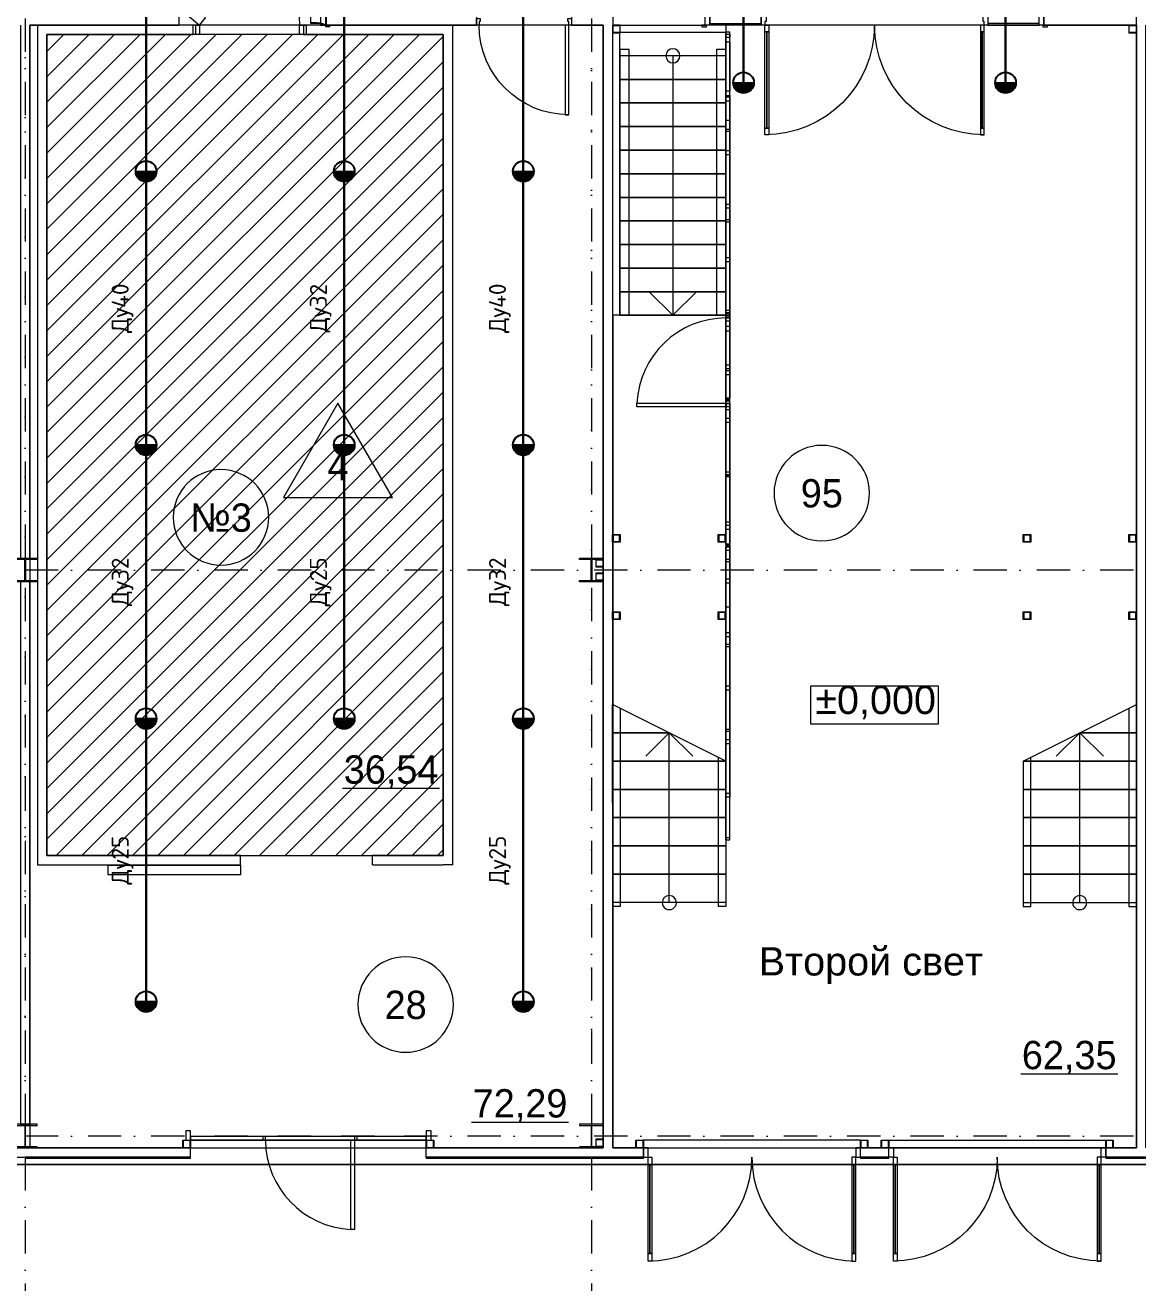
# Model space of a CAD drawing. Header units: millimetres. Extents: x 0 to 2118900, y -20000 to 84100.
# Drawn here: x 447999 to 459790, y 22444 to 35775 of the extents above; entities that cross this region are included whole.
import ezdxf
from ezdxf.enums import TextEntityAlignment as Align

# ---------------------------------------------------------------- set-up
doc = ezdxf.new("R2010")
doc.units = ezdxf.units.MM
for name, pattern in [('Dot & Dashed', [670.277762, 352.777767, -176.388884, 0, -141.111112]), ('Крупный пунктир', [634.99999, 0, -634.99999]), ('Штриховая', [300, 200, -100])]:
    doc.linetypes.add(name, pattern=pattern)
for name, color, linetype, lineweight in [('АР_подоснова', 8, 'Continuous', 13), ('ПТ_В21_расп', 1, 'Continuous', 30), ('ПТ_оросители', 7, 'Continuous', 25), ('ПТ_текст', 7, 'Continuous', 18), ('ПТ_штриховка', 8, 'Continuous', 9)]:
    doc.layers.add(name, color=color, linetype=linetype, lineweight=lineweight)
doc.styles.add('АР_текст_1', font='arial.ttf')
doc.styles.add('ПТ', font='isocpeur.ttf')

# ---------------------------------------------------------------- blocks, each defined once
blk = doc.blocks.new('Разгрузочный тамбур_28_7', base_point=(43605, 6349))
at = {"color": 0, "linetype": 'Continuous', "lineweight": -2}
blk.add_line((44728, 148), (45757, 148), dxfattribs=at)
for start, end in [(0, 180), (180, 0)]:
    blk.add_arc((44031, 1394), 506, start, end, dxfattribs=at)
at = {"color": 0, "lineweight": -2, "style": 'АР_текст_1'}
for tag, p in [('ROOM_NUMBER', (44031, 1391)), ('ROOM_AREA', (45243, 347))]:
    blk.add_attdef(tag, text='', height=300, dxfattribs=at).set_placement(p, align=Align.MIDDLE_CENTER)
blk = doc.blocks.new('Стена_29', base_point=(46125, -125))
at = {"color": 0, "linetype": 'Continuous', "lineweight": -2, "flags": 128}
for points in [[(46125, 11775), (46125, -125)], [(46225, -125), (46225, 11775)]]:
    blk.add_lwpolyline(points, dxfattribs=at)
blk = doc.blocks.new('Стена_30', base_point=(51875, 11775))
at = {"color": 0, "linetype": 'Continuous', "lineweight": -2, "flags": 128}
for points in [[(51775, 11775), (51775, -125)], [(51875, -125), (51875, 11775)]]:
    blk.add_lwpolyline(points, dxfattribs=at)
blk = doc.blocks.new('Колонна SHS ГК 270')
at = {"color": 0, "linetype": 'Continuous', "lineweight": -2}
for p, q in [((40, 40), (-40, 40)), ((-40, 40), (-40, -40)), ((-36.4, -36.4), (-36.4, 36.4)), ((-36.4, 36.4), (36.4, 36.4)), ((36.4, 36.4), (36.4, -36.4)), ((40, -40), (40, 40)), ((-40, -40), (40, -40)), ((36.4, -36.4), (-36.4, -36.4))]:
    blk.add_line(p, q, dxfattribs=at)
blk = doc.blocks.new('Труба Квадратного Сечения ГК SHS 27')
at = {"color": 0, "linetype": 'Continuous', "lineweight": -2}
for p, q in [((1250, 40), (0, 40)), ((0, 40), (0, 0)), ((0, 0), (0, -40)), ((2500, 40), (1250, 40)), ((2500, 0), (2500, 40)), ((2500, -40), (2500, 0)), ((0, -40), (1250, -40)), ((1250, -40), (2500, -40))]:
    blk.add_line(p, q, dxfattribs=at)
blk = doc.blocks.new('Труба Квадратного Сечения ГК SHS 27_3')
at = {"color": 0, "linetype": 'Continuous', "lineweight": -2}
for p, q in [((1153, 40), (0, 40)), ((0, 40), (0, 0)), ((0, 0), (0, -40)), ((2306, 40), (1153, 40)), ((2306, 0), (2306, 40)), ((2306, -40), (2306, 0)), ((0, -40), (1153, -40)), ((1153, -40), (2306, -40))]:
    blk.add_line(p, q, dxfattribs=at)
blk = doc.blocks.new('Труба Квадратного Сечения ГК SHS 27_4')
at = {"color": 0, "linetype": 'Continuous', "lineweight": -2}
for p, q in [((1150, 40), (0, 40)), ((0, 40), (0, 0)), ((0, 0), (0, -40)), ((2300, 40), (1150, 40)), ((2300, 0), (2300, 40)), ((2300, -40), (2300, 0)), ((0, -40), (1150, -40)), ((1150, -40), (2300, -40))]:
    blk.add_line(p, q, dxfattribs=at)
blk = doc.blocks.new('Тамбур-шлюз_95_53', base_point=(48665, 6425))
at = {"color": 0, "linetype": 'Continuous', "lineweight": -2}
blk.add_line((50549, 659), (51578, 659), dxfattribs=at)
for start, end in [(0, 180), (180, 0)]:
    blk.add_arc((48441, 6815), 506, start, end, dxfattribs=at)
at = {"color": 0, "lineweight": -2, "style": 'АР_текст_1'}
for tag, p in [('ROOM_NUMBER', (48441, 6813)), ('ROOM_AREA', (51063, 859))]:
    blk.add_attdef(tag, text='', height=300, dxfattribs=at).set_placement(p, align=Align.MIDDLE_CENTER)
blk = doc.blocks.new('Морозильная камера №3_№3_89', base_point=(42258, 6925))
at = {"color": 0, "linetype": 'Continuous', "lineweight": -2}
for p, q in [((43314, 7769), (42735, 6767)), ((43892, 6767), (43314, 7769)), ((42735, 6767), (43892, 6767)), ((43362, 3686), (44391, 3686))]:
    blk.add_line(p, q, dxfattribs=at)
at = {"color": 0, "linetype": 'Штриховая', "lineweight": -2, "flags": 128}
blk.add_lwpolyline([(40230, 2975), (44430, 2975), (44430, 11675), (40230, 11675)], close=True, dxfattribs=at)
at = {"color": 0, "linetype": 'Continuous', "lineweight": -2}
for start, end in [(0, 180), (180, 0)]:
    blk.add_arc((42074, 6558), 506, start, end, dxfattribs=at)
at = {"color": 0, "lineweight": -2, "style": 'АР_текст_1'}
for tag, p in [('DUMMY_112', (43314, 7101)), ('ROOM_NUMBER', (42074, 6555)), ('ROOM_AREA', (43877, 3885))]:
    blk.add_attdef(tag, text='', height=300, dxfattribs=at).set_placement(p, align=Align.MIDDLE_CENTER)
blk = doc.blocks.new('Перекрытие_1100', base_point=(-300, -300))
at = {"color": 0, "linetype": 'Continuous', "lineweight": -2, "flags": 128}
for points in [[(-300, -300), (98301, -300), (98301, 40301), (-300, 40301)], [(47425, 8700), (46300, 8700), (46300, 11700), (47425, 11700)]]:
    blk.add_lwpolyline(points, close=True, dxfattribs=at)
blk = doc.blocks.new('Лестница_5')
at = {"color": 0, "linetype": 'Continuous', "lineweight": -2}
for p, q in [((46225, 2475), (46224, 4575)), ((46225, 4275), (46224, 4575)), ((47425, 3975), (46224, 4575)), ((46304, 4535), (46305, 2475)), ((46225, 4275), (46825, 4275)), ((46225, 3975), (46225, 4275)), ((46825, 4275), (46225, 4275)), ((46825, 4275), (46575, 4025)), ((46825, 2775), (46825, 4275)), ((47075, 4025), (46825, 4275)), ((47345, 2475), (47345, 4015)), ((46225, 3975), (47425, 3975)), ((46225, 3675), (46225, 3975)), ((47425, 3975), (46225, 3975)), ((47425, 3975), (47425, 2475)), ((47425, 3975), (47425, 3675)), ((46225, 3675), (47425, 3675)), ((46225, 3375), (46225, 3675)), ((47425, 3675), (46225, 3675)), ((47425, 3675), (47425, 3375)), ((46225, 3375), (47425, 3375)), ((46225, 3075), (46225, 3375)), ((47425, 3375), (46225, 3375)), ((47425, 3375), (47425, 3075)), ((46225, 3075), (47425, 3075)), ((46225, 2775), (46225, 3075)), ((47425, 3075), (46225, 3075)), ((47425, 3075), (47425, 2775)), ((46225, 2775), (47425, 2775)), ((46225, 2475), (46225, 2775)), ((47425, 2775), (46225, 2775)), ((46825, 2475), (46825, 2775)), ((47425, 2775), (47425, 2475)), ((46225, 2434), (46225, 2475)), ((47425, 2475), (46225, 2475)), ((46305, 2434), (46225, 2434)), ((46305, 2475), (46305, 2434)), ((47345, 2435), (47345, 2475)), ((47345, 2475), (47345, 2475)), ((47425, 2435), (47345, 2435)), ((47425, 2475), (47425, 2475)), ((47425, 2475), (47425, 2435)), ((47425, 2475), (47425, 2475))]:
    blk.add_line(p, q, dxfattribs=at)
for start, end in [(0.0087, 180.0087), (180.0087, 0.0087)]:
    blk.add_arc((46825, 2475), 75, start, end, dxfattribs=at)
blk = doc.blocks.new('Лестница_6')
at = {"color": 0, "linetype": 'Continuous', "lineweight": -2}
for p, q in [((50575, 3975), (51776, 4575)), ((51696, 4535), (51695, 2475)), ((51775, 2475), (51776, 4575)), ((51775, 4275), (51776, 4575)), ((50925, 4025), (51175, 4275)), ((51775, 4275), (51175, 4275)), ((51175, 4275), (51775, 4275)), ((51175, 2775), (51175, 4275)), ((51175, 4275), (51425, 4025)), ((51775, 3975), (51775, 4275)), ((50655, 2475), (50655, 4015)), ((50575, 3975), (50575, 2475)), ((51775, 3975), (50575, 3975)), ((50575, 3975), (50575, 3675)), ((50575, 3975), (51775, 3975)), ((51775, 3675), (51775, 3975)), ((51775, 3675), (50575, 3675)), ((50575, 3675), (50575, 3375)), ((50575, 3675), (51775, 3675)), ((51775, 3375), (51775, 3675)), ((51775, 3375), (50575, 3375)), ((50575, 3375), (50575, 3075)), ((50575, 3375), (51775, 3375)), ((51775, 3075), (51775, 3375)), ((51775, 3075), (50575, 3075)), ((50575, 3075), (50575, 2775)), ((50575, 3075), (51775, 3075)), ((51775, 2775), (51775, 3075)), ((51775, 2775), (50575, 2775)), ((50575, 2775), (50575, 2475)), ((50575, 2775), (51775, 2775)), ((51175, 2475), (51175, 2775)), ((51775, 2475), (51775, 2775)), ((50575, 2475), (50575, 2475)), ((50575, 2475), (50575, 2435)), ((50575, 2475), (50575, 2475)), ((50575, 2475), (51775, 2475)), ((50575, 2435), (50655, 2435)), ((50655, 2435), (50655, 2475)), ((50655, 2475), (50655, 2475)), ((51695, 2475), (51695, 2434)), ((51695, 2434), (51775, 2434)), ((51775, 2434), (51775, 2475))]:
    blk.add_line(p, q, dxfattribs=at)
for start, end in [(359.9913, 179.9913), (179.9913, 359.9913)]:
    blk.add_arc((51175, 2475), 75, start, end, dxfattribs=at)
blk = doc.blocks.new('Однопольная Дверь 27_3')
at = {"color": 0, "linetype": 'Continuous', "lineweight": -2}
for p, q in [((435, 0), (435, 950)), ((435, 950), (475, 950)), ((475, 950), (475, 0)), ((-475, 0), (-505, 0)), ((-505, 0), (-505, -70)), ((-505, -70), (-505, 0)), ((-505, -70), (-505, 0)), ((-475, -40), (-475, 0)), ((475, 0), (435, 0)), ((505, 0), (475, 0)), ((475, 0), (475, -40)), ((505, -70), (505, 0)), ((505, -70), (505, 0)), ((505, -70), (505, 0)), ((-505, -70), (-465, -70)), ((-505, -100), (-505, -70)), ((-465, -40), (-475, -40)), ((-465, -70), (-465, -40)), ((475, -40), (465, -40)), ((465, -40), (465, -70)), ((465, -70), (505, -70)), ((505, -100), (505, -70))]:
    blk.add_line(p, q, dxfattribs=at)
blk.add_arc((475, 0), 950, 90, 180, dxfattribs=at)
blk = doc.blocks.new('Простой Проем Двери')
at = {"color": 0, "linetype": 'Continuous', "lineweight": -2}
for p, q in [((-750, 0), (-750, -100)), ((750, 0), (750, -100))]:
    blk.add_line(p, q, dxfattribs=at)
blk = doc.blocks.new('Стена_70', base_point=(-125, 11875))
at = {"color": 0, "linetype": 'Continuous', "lineweight": -2}
for p, q in [((41627, 11875), (41627, 11775)), ((43127, 11875), (43127, 11775)), ((44780, 11845), (44780, 11775)), ((45790, 11845), (45790, 11775))]:
    blk.add_line(p, q, dxfattribs=at)
at = {"color": 0, "linetype": 'Continuous', "lineweight": -2, "flags": 128}
for points in [[(40050, 11775), (41627, 11775)], [(43127, 11775), (44780, 11775)], [(45790, 11775), (46125, 11775)]]:
    blk.add_lwpolyline(points, dxfattribs=at)
at = {"color": 0, "linetype": 'Continuous', "lineweight": -2, "xscale": -1, "zscale": 1000}
blk.add_blockref('Простой Проем Двери', (42377, 11875), dxfattribs=at)
at = {"color": 0, "linetype": 'Continuous', "lineweight": -2, "xscale": -1, "zscale": 1000, "rotation": 180}
blk.add_blockref('Однопольная Дверь 27_3', (45285, 11775), dxfattribs=at)
blk = doc.blocks.new('Стена_90', base_point=(48850, -225))
at = {"color": 0, "linetype": 'Continuous', "lineweight": -2, "flags": 128}
for points in [[(49150, -225), (48850, -225)], [(48850, -225), (48850, -235)], [(48850, -235), (49150, -235)], [(49150, -235), (49150, -225)]]:
    blk.add_lwpolyline(points, dxfattribs=at)
blk = doc.blocks.new('Стена_100', base_point=(48850, -225))
at = {"color": 0, "linetype": 'Continuous', "lineweight": -2, "flags": 128}
for points in [[(49150, -225), (48850, -225)], [(48850, -225), (48850, -235)], [(48850, -235), (49150, -235)], [(49150, -235), (49150, -225)]]:
    blk.add_lwpolyline(points, dxfattribs=at)
blk = doc.blocks.new('Двупольная Дверь с Боковыми Панелями и Фрамугой 27')
at = {"color": 0, "linetype": 'Continuous', "lineweight": -2}
for p, q in [((-1162, 1162), (-1162, 1092)), ((-1122, 1162), (-1162, 1162)), ((-1162, 1092), (-1122, 1092)), ((-1142, 1092), (-1142, 70)), ((-1122, 1092), (-1122, 1162)), ((1122, 1092), (1122, 1162)), ((1122, 1162), (1162, 1162)), ((1162, 1092), (1122, 1092)), ((1142, 1092), (1142, 70)), ((1162, 1162), (1162, 1092)), ((-1832, 0), (-1832, 19)), ((-1832, 19), (-1782, 19)), ((-1782, 0), (-1832, 0)), ((-1795, 0), (-1832, 0)), ((-1795, 0), (-1832, 0)), ((-1745, 0), (-1795, 0)), ((-1795, 0), (-1795, -100)), ((-1795, 0), (-1795, -100)), ((-1795, 0), (-1795, -100)), ((-1782, 19), (-1782, 0)), ((-1745, -100), (-1745, 0)), ((-1162, 0), (-1200, 0)), ((-1200, 0), (-1200, -100)), ((-1122, 70), (-1162, 70)), ((-1162, 70), (-1162, 0)), ((-1162, -40), (-1162, 0)), ((-1162, 0), (-1122, 0)), ((-1122, 0), (-1122, 70)), ((1122, 0), (1122, 70)), ((1122, 70), (1162, 70)), ((1162, 0), (1122, 0)), ((1162, 70), (1162, 0)), ((1200, 0), (1162, 0)), ((1162, 0), (1162, -40)), ((1200, -100), (1200, 0)), ((1795, 0), (1745, 0)), ((1745, 0), (1745, -100)), ((1782, 19), (1832, 19)), ((1782, 0), (1782, 19)), ((1832, 0), (1782, 0)), ((1795, -100), (1795, 0)), ((1795, 0), (1795, -100)), ((1795, 0), (1795, -100)), ((1795, 0), (1832, 0)), ((1795, 0), (1832, 0)), ((1832, 19), (1832, 0)), ((-1795, -100), (-1745, -100)), ((-1745, -18), (-1200, -18)), ((-1200, -100), (-1745, -100)), ((-1200, -100), (-1150, -100)), ((-1150, -40), (-1162, -40)), ((-1150, -100), (-1150, -40)), ((1162, -40), (1150, -40)), ((1150, -40), (1150, -100)), ((1150, -100), (1200, -100)), ((1745, -18), (1200, -18)), ((1745, -100), (1200, -100)), ((1745, -100), (1795, -100))]:
    blk.add_line(p, q, dxfattribs=at)
at = {"color": 0, "linetype": 'Continuous', "lineweight": -2, "flags": 128}
for points in [[(-1162, 1092), (-1162, 70), (-1142, 70), (-1142, 1092)], [(-1142, 1092), (-1142, 70), (-1122, 70), (-1122, 1092)], [(1142, 1092), (1142, 70), (1122, 70), (1122, 1092)], [(1162, 1092), (1162, 70), (1142, 70), (1142, 1092)], [(-1200, 0), (-1745, 0), (-1745, -100), (-1200, -100)], [(1745, -100), (1200, -100), (1200, 0), (1745, 0)]]:
    blk.add_lwpolyline(points, close=True, dxfattribs=at)
at = {"color": 0, "linetype": 'Continuous', "lineweight": -2}
for centre, start, end in [((-1162, 0), 0, 90), ((1162, 0), 90, 180)]:
    blk.add_arc(centre, 1162, start, end, dxfattribs=at)
blk = doc.blocks.new('Стена_111', base_point=(46125, 11875))
at = {"color": 0, "linetype": 'Continuous', "lineweight": -2}
for p, q in [((46235, 11875), (46225, 11875)), ((47205, 11775), (47205, 11875)), ((50795, 11775), (50795, 11875)), ((51775, 11875), (51765, 11875)), ((46225, 11775), (46235, 11775)), ((47205, 11775), (47168, 11775)), ((50795, 11775), (50832, 11775)), ((51765, 11775), (51775, 11775))]:
    blk.add_line(p, q, dxfattribs=at)
at = {"color": 0, "linetype": 'Continuous', "lineweight": -2, "flags": 128}
for points in [[(46225, 11875), (46225, 11775)], [(47205, 11875), (46235, 11875)], [(51765, 11875), (50795, 11875)], [(51775, 11775), (51775, 11875)], [(46235, 11775), (47205, 11775)], [(50795, 11775), (51765, 11775)]]:
    blk.add_lwpolyline(points, dxfattribs=at)
at = {"color": 0, "linetype": 'Continuous', "lineweight": -2, "xscale": -1, "zscale": 1000, "rotation": 180}
blk.add_blockref('Двупольная Дверь с Боковыми Панелями и Фрамугой 27', (49000, 11775), dxfattribs=at)
blk = doc.blocks.new('Стена_52', base_point=(44530, 2875))
at = {"color": 0, "linetype": 'Continuous', "lineweight": -2, "flags": 128}
for points in [[(44530, 11775), (44430, 11775)], [(44530, 2875), (44530, 11775)], [(44430, 11675), (44430, 2975)], [(44530, 2875), (44430, 2875)]]:
    blk.add_lwpolyline(points, dxfattribs=at)
blk = doc.blocks.new('Однопольная Дверь 27_4')
at = {"color": 0, "linetype": 'Continuous', "lineweight": -2}
for p, q in [((466, 77), (1278, 758)), ((1342, 681), (530, 0)), ((1278, 758), (1342, 681)), ((-570, 0), (-600, 0)), ((-600, 0), (-600, -100)), ((-600, 0), (-600, -100)), ((-600, 0), (-600, -100)), ((-530, 0), (-570, 0)), ((-570, 0), (-570, -100)), ((-530, -100), (-530, 0)), ((530, 0), (466, 77)), ((570, 0), (530, 0)), ((530, 0), (530, -100)), ((570, 0), (600, 0)), ((570, -100), (570, 0)), ((600, 0), (600, -100)), ((600, 0), (600, -100)), ((600, 0), (600, -100)), ((-570, -100), (-600, -100)), ((-570, -100), (-530, -100)), ((530, -100), (570, -100)), ((570, -100), (600, -100))]:
    blk.add_line(p, q, dxfattribs=at)
blk.add_arc((530, 0), 1060, 40, 180, dxfattribs=at)
blk = doc.blocks.new('Стена_53', base_point=(44530, 11775))
at = {"color": 0, "linetype": 'Continuous', "lineweight": -2}
for p, q in [((41777, 11775), (41777, 11675)), ((42977, 11775), (42977, 11675))]:
    blk.add_line(p, q, dxfattribs=at)
at = {"color": 0, "linetype": 'Continuous', "lineweight": -2, "flags": 128}
for points in [[(40130, 11775), (40130, 11675)], [(41777, 11775), (40130, 11775)], [(44430, 11775), (42977, 11775)], [(40230, 11675), (41777, 11675)], [(42977, 11675), (44430, 11675)]]:
    blk.add_lwpolyline(points, dxfattribs=at)
at = {"color": 0, "linetype": 'Continuous', "lineweight": -2, "xscale": -1, "zscale": 1000}
blk.add_blockref('Однопольная Дверь 27_4', (42377, 11775), dxfattribs=at)
blk = doc.blocks.new('Стена_54', base_point=(40130, 11775))
at = {"color": 0, "linetype": 'Continuous', "lineweight": -2, "flags": 128}
for points in [[(40130, 11675), (40130, 2875)], [(40230, 2975), (40230, 11675)], [(40130, 2875), (40230, 2875)]]:
    blk.add_lwpolyline(points, dxfattribs=at)
blk = doc.blocks.new('Стена_149', base_point=(44250, -225))
at = {"color": 0, "linetype": 'Continuous', "lineweight": -2, "flags": 128}
for points in [[(45997, -225), (44250, -225)], [(44250, -225), (44250, -235)], [(44250, -235), (45997, -235)], [(45997, -235), (45997, -225)]]:
    blk.add_lwpolyline(points, dxfattribs=at)
blk = doc.blocks.new('Стена_1500', base_point=(46550, -225))
at = {"color": 0, "linetype": 'Continuous', "lineweight": -2, "flags": 128}
for points in [[(46550, -225), (46003, -225)], [(46003, -225), (46003, -235)], [(46003, -235), (46550, -235)], [(46550, -235), (46550, -225)]]:
    blk.add_lwpolyline(points, dxfattribs=at)
blk = doc.blocks.new('Стена_151', base_point=(46550, -225))
at = {"color": 0, "linetype": 'Continuous', "lineweight": -2, "flags": 128}
for points in [[(46550, -225), (46003, -225)], [(46003, -225), (46003, -235)], [(46003, -235), (46550, -235)], [(46550, -235), (46550, -225)]]:
    blk.add_lwpolyline(points, dxfattribs=at)
blk = doc.blocks.new('Наружная Раздвижная Дверь 27')
at = {"color": 0, "linetype": 'Continuous', "lineweight": -2}
for p, q in [((-700, 0), (-700, -100)), ((700, 105), (2100, 105)), ((700, 5), (700, 105)), ((2100, 5), (700, 5)), ((700, 0), (700, -100)), ((2100, 105), (2100, 5))]:
    blk.add_line(p, q, dxfattribs=at)
blk = doc.blocks.new('Стена_244', base_point=(40130, 2875))
at = {"color": 0, "linetype": 'Continuous', "lineweight": -2}
for p, q in [((42280, 2875), (42280, 2975)), ((43680, 2875), (43680, 2975))]:
    blk.add_line(p, q, dxfattribs=at)
at = {"color": 0, "linetype": 'Continuous', "lineweight": -2, "flags": 128}
for points in [[(42280, 2975), (40230, 2975)], [(44430, 2975), (43680, 2975)], [(40230, 2875), (42280, 2875)], [(43680, 2875), (44430, 2875)]]:
    blk.add_lwpolyline(points, dxfattribs=at)
at = {"color": 0, "linetype": 'Continuous', "lineweight": -2, "zscale": 1000, "rotation": 180}
blk.add_blockref('Наружная Раздвижная Дверь 27', (42980, 2875), dxfattribs=at)
blk = doc.blocks.new('Стена_332', base_point=(51450, -225))
at = {"color": 0, "linetype": 'Continuous', "lineweight": -2, "flags": 128}
for points in [[(51997, -225), (51450, -225)], [(51450, -225), (51450, -235)], [(51450, -235), (51997, -235)], [(51997, -235), (51997, -225)]]:
    blk.add_lwpolyline(points, dxfattribs=at)
blk = doc.blocks.new('Стена_333', base_point=(51450, -225))
at = {"color": 0, "linetype": 'Continuous', "lineweight": -2, "flags": 128}
for points in [[(51997, -225), (51450, -225)], [(51450, -225), (51450, -235)], [(51450, -235), (51997, -235)], [(51997, -235), (51997, -225)]]:
    blk.add_lwpolyline(points, dxfattribs=at)
blk = doc.blocks.new('Стена_353', base_point=(44250, -225))
at = {"color": 0, "linetype": 'Continuous', "lineweight": -2, "flags": 128}
for points in [[(45997, -225), (44250, -225)], [(44250, -225), (44250, -235)], [(44250, -235), (45997, -235)], [(45997, -235), (45997, -225)]]:
    blk.add_lwpolyline(points, dxfattribs=at)
blk = doc.blocks.new('Стена_354', base_point=(41750, -225))
at = {"color": 0, "linetype": 'Continuous', "lineweight": -2, "flags": 128}
for points in [[(41750, -225), (40003, -225)], [(40003, -225), (40003, -235)], [(40003, -235), (41750, -235)], [(41750, -235), (41750, -225)]]:
    blk.add_lwpolyline(points, dxfattribs=at)
blk = doc.blocks.new('Стена_355', base_point=(41750, -225))
at = {"color": 0, "linetype": 'Continuous', "lineweight": -2, "flags": 128}
for points in [[(41750, -225), (40003, -225)], [(40003, -225), (40003, -235)], [(40003, -235), (41750, -235)], [(41750, -235), (41750, -225)]]:
    blk.add_lwpolyline(points, dxfattribs=at)
blk = doc.blocks.new('Стена_392', base_point=(40000, 11875))
at = {"color": 0, "linetype": 'Continuous', "lineweight": -2, "flags": 128}
for points in [[(39950, 11775), (39950, 6125)], [(40050, 6125), (40050, 11775)], [(39950, 6125), (40050, 6125)]]:
    blk.add_lwpolyline(points, dxfattribs=at)
blk = doc.blocks.new('Стена_405', base_point=(40000, 5875))
at = {"color": 0, "linetype": 'Continuous', "lineweight": -2, "flags": 128}
for points in [[(39950, 5875), (39950, 125)], [(40050, 5875), (39950, 5875)], [(40050, 125), (40050, 5875)], [(39950, 125), (40050, 125)]]:
    blk.add_lwpolyline(points, dxfattribs=at)
blk = doc.blocks.new('Колонна Универсальная 27')
at = {"color": 0, "linetype": 'Continuous', "lineweight": -2}
for p, q in [((125, 125), (-125, 125)), ((-125, 125), (-125, 113)), ((-125, 113), (-4, 113)), ((-4, 113), (-4, -113)), ((4, -113), (4, 113)), ((4, 113), (125, 113)), ((125, 113), (125, 125)), ((-4, -113), (-125, -113)), ((-125, -113), (-125, -125)), ((-125, -125), (125, -125)), ((125, -113), (4, -113)), ((125, -125), (125, -113))]:
    blk.add_line(p, q, dxfattribs=at)
blk = doc.blocks.new('Двутавp К 26020-83 27')
at = {"color": 0, "linetype": 'Крупный пунктир', "lineweight": -2}
blk.add_line((0, 0), (39875, 0), dxfattribs=at)
blk = doc.blocks.new('Двутавp К 26020-83 27_4')
at = {"color": 0, "linetype": 'Крупный пунктир', "lineweight": -2}
blk.add_line((0, 0), (39750, 0), dxfattribs=at)
blk = doc.blocks.new('Колонна SHS ГК 27_2')
at = {"color": 0, "linetype": 'Continuous', "lineweight": -2}
for p, q in [((40, 40), (-40, 40)), ((-40, 40), (-40, -40)), ((-33.7, -33.7), (-33.7, 33.7)), ((-33.7, 33.7), (33.7, 33.7)), ((33.7, 33.7), (33.7, -33.7)), ((40, -40), (40, 40)), ((-40, -40), (40, -40)), ((33.7, -33.7), (-33.7, -33.7))]:
    blk.add_line(p, q, dxfattribs=at)
blk = doc.blocks.new('ОГР-15')
at = {"color": 0, "linetype": 'Continuous', "lineweight": -2}
for p, q in [((937, 40), (0, 40)), ((0, 0), (0, 40)), ((0, 40), (20, 40)), ((0, 0), (0, 40)), ((937, 0), (0, 0)), ((20, 0), (0, 0)), ((20, 40), (20, 0)), ((20, 40), (57, 40)), ((20, 40), (20, 0)), ((20, 0), (57, 0)), ((57, 0), (57, 40)), ((57, 40), (103, 40)), ((103, 0), (57, 0)), ((103, 40), (103, 0)), ((103, 40), (625, 40)), ((103, 0), (625, 0)), ((625, 0), (625, 40)), ((625, 40), (670, 40)), ((670, 0), (625, 0)), ((670, 40), (670, 0)), ((670, 40), (3631, 40)), ((670, 0), (3631, 0)), ((686, 40), (686, 0)), ((731, 0), (731, 40)), ((937, 40), (933, 40)), ((933, 40), (933, 0)), ((933, 0), (937, 0)), ((5194, 40), (937, 40)), ((937, 0), (937, 40)), ((5194, 0), (937, 0)), ((1030, 0), (1030, 40)), ((1030, 0), (1030, 40)), ((1050, 40), (1050, 0)), ((1050, 40), (1050, 0)), ((1253, 40), (1253, 0)), ((1299, 0), (1299, 40)), ((1821, 40), (1821, 0)), ((1866, 0), (1866, 40)), ((1990, 0), (1990, 40)), ((1990, 0), (1990, 40)), ((1990, 0), (1990, 40)), ((1990, 0), (1990, 40)), ((2010, 40), (2010, 0)), ((2010, 40), (2010, 0)), ((2010, 40), (2010, 0)), ((2010, 40), (2010, 0)), ((2388, 40), (2388, 0)), ((2434, 0), (2434, 40)), ((2950, 0), (2950, 40)), ((2950, 0), (2950, 40)), ((2950, 0), (2950, 40)), ((2970, 40), (2970, 0)), ((2970, 40), (2970, 0)), ((2970, 40), (2970, 0)), ((2980, 0), (2980, 40)), ((3000, 40), (3000, 0)), ((3000, 40), (3000, 0)), ((3018, 40), (3018, 0)), ((3064, 0), (3064, 40)), ((3120, 0), (3120, 40)), ((3120, 40), (3165, 40)), ((3165, 0), (3120, 0)), ((3165, 40), (3165, 0)), ((3165, 40), (3880, 40)), ((3165, 0), (3880, 0)), ((3524, 40), (3524, 0)), ((3569, 0), (3569, 40)), ((3586, 40), (3586, 0)), ((3631, 0), (3631, 40)), ((3894, 40), (3631, 40)), ((3894, 0), (3631, 0)), ((3880, 0), (3880, 40)), ((3880, 40), (3880, 0)), ((3894, 40), (3934, 40)), ((3894, 0), (3894, 40)), ((3934, 0), (3894, 0)), ((3900, 0), (3900, 40)), ((3910, 0), (3910, 40)), ((3910, 0), (3910, 40)), ((3930, 40), (3930, 0)), ((3930, 40), (5426, 40)), ((3930, 40), (3930, 0)), ((3930, 0), (5426, 0)), ((3934, 40), (3934, 0)), ((4091, 40), (4091, 0)), ((4136, 0), (4136, 40)), ((4659, 40), (4659, 0)), ((4690, 40), (4710, 40)), ((4690, 0), (4690, 40)), ((4710, 0), (4690, 0)), ((4704, 0), (4704, 40)), ((4710, 40), (4710, 0)), ((5194, 40), (5189, 40)), ((5189, 40), (5189, 0)), ((5189, 0), (5194, 0)), ((5431, 40), (5194, 40)), ((5194, 0), (5194, 40)), ((5431, 0), (5194, 0)), ((5226, 40), (5226, 0)), ((5272, 0), (5272, 40)), ((5426, 40), (5435, 40)), ((5426, 0), (5426, 40)), ((5435, 0), (5426, 0)), ((5431, 0), (5431, 40)), ((5435, 40), (8109, 40)), ((5435, 40), (5435, 0)), ((5435, 0), (8109, 0)), ((5449, 40), (5449, 0)), ((6094, 40), (5454, 40)), ((5454, 40), (5454, 0)), ((6094, 0), (5454, 0)), ((5494, 0), (5494, 40)), ((5590, 40), (5610, 40)), ((5590, 0), (5590, 40)), ((5590, 0), (5590, 40)), ((5590, 0), (5590, 40)), ((5610, 0), (5590, 0)), ((5610, 40), (5610, 0)), ((5610, 40), (5610, 0)), ((5610, 40), (5610, 0)), ((5794, 40), (5794, 0)), ((5839, 0), (5839, 40)), ((6089, 40), (6089, 0)), ((6089, 40), (6089, 0)), ((6094, 40), (6089, 40)), ((6089, 0), (6094, 0)), ((6094, 0), (6094, 40)), ((8560, 40), (6094, 40)), ((6094, 0), (6094, 40)), ((8560, 0), (6094, 0)), ((6361, 40), (6361, 0)), ((6407, 0), (6407, 40)), ((6490, 0), (6490, 40)), ((6490, 0), (6490, 40)), ((6490, 0), (6490, 40)), ((6510, 40), (6510, 0)), ((6510, 40), (6510, 0)), ((6510, 40), (6510, 0)), ((6929, 40), (6929, 0)), ((6974, 0), (6974, 40)), ((7390, 0), (7390, 40)), ((7390, 0), (7390, 40)), ((7410, 40), (7410, 0)), ((7410, 40), (7410, 0)), ((7497, 40), (7497, 0)), ((7542, 0), (7542, 40)), ((8064, 40), (8064, 0)), ((8109, 0), (8109, 40)), ((8540, 40), (8560, 40)), ((8540, 0), (8540, 40)), ((8560, 0), (8540, 0)), ((8560, 40), (8560, 0))]:
    blk.add_line(p, q, dxfattribs=at)
blk = doc.blocks.new('Отметка Уровня_3', base_point=(49000, 4568))
at = {"color": 0, "linetype": 'Continuous', "lineweight": -2, "flags": 128}
blk.add_lwpolyline([(48322, 4368), (49678, 4368), (49678, 4768), (48322, 4768)], close=True, dxfattribs=at)
at = {"color": 0, "lineweight": -2, "insert": (48372, 4418), "char_height": 300, "attachment_point": 7, "style": 'АР_текст_1'}
blk.add_mtext('\\A1;{\\pql;\\fArial|b0|i0|c204|p0;\\W1.000000;±0,000}', dxfattribs=at)
blk = doc.blocks.new('Перекрытие_750', base_point=(3875, -3275))
at = {"color": 0, "linetype": 'Continuous', "lineweight": -2, "flags": 128}
blk.add_lwpolyline([(3875, -3275), (94125, -3275), (94125, -300), (3875, -300)], close=True, dxfattribs=at)
blk = doc.blocks.new('Лестница_8')
at = {"color": 0, "linetype": 'Continuous', "lineweight": -2}
for p, q in [((46300, 11517), (46300, 11450)), ((46400, 11517), (46300, 11517)), ((46400, 11450), (46400, 11517)), ((47325, 11517), (47325, 11450)), ((47425, 11517), (47325, 11517)), ((47425, 11450), (47425, 11517)), ((46300, 11450), (46300, 8700)), ((47425, 11450), (46300, 11450)), ((46300, 11450), (46300, 11200)), ((46400, 8700), (46400, 11450)), ((46863, 11450), (46863, 11200)), ((47325, 11450), (47325, 8700)), ((47425, 8700), (47425, 11450)), ((47425, 11200), (47425, 11450)), ((46300, 11200), (47425, 11200)), ((47425, 11200), (46300, 11200)), ((46300, 11200), (46300, 10950)), ((46863, 11200), (46863, 8950)), ((47425, 10950), (47425, 11200)), ((46300, 10950), (47425, 10950)), ((47425, 10950), (46300, 10950)), ((46300, 10950), (46300, 10700)), ((47425, 10700), (47425, 10950)), ((46300, 10700), (47425, 10700)), ((47425, 10700), (46300, 10700)), ((46300, 10700), (46300, 10450)), ((47425, 10450), (47425, 10700)), ((46300, 10450), (47425, 10450)), ((47425, 10450), (46300, 10450)), ((46300, 10450), (46300, 10200)), ((47425, 10200), (47425, 10450)), ((46300, 10200), (47425, 10200)), ((47425, 10200), (46300, 10200)), ((46300, 10200), (46300, 9950)), ((47425, 9950), (47425, 10200)), ((46300, 9950), (47425, 9950)), ((47425, 9950), (46300, 9950)), ((46300, 9950), (46300, 9700)), ((47425, 9700), (47425, 9950)), ((46300, 9700), (47425, 9700)), ((47425, 9700), (46300, 9700)), ((46300, 9700), (46300, 9450)), ((47425, 9450), (47425, 9700)), ((46300, 9450), (47425, 9450)), ((47425, 9450), (46300, 9450)), ((46300, 9450), (46300, 9200)), ((47425, 9200), (47425, 9450)), ((46300, 9200), (47425, 9200)), ((47425, 9200), (46300, 9200)), ((46300, 9200), (46300, 8950)), ((47425, 8950), (47425, 9200)), ((46300, 8950), (47425, 8950)), ((47425, 8950), (46300, 8950)), ((46300, 8950), (46300, 8700)), ((46863, 8700), (46613, 8950)), ((46863, 8950), (46863, 8700)), ((47113, 8950), (46863, 8700)), ((47425, 8700), (47425, 8950)), ((46300, 8700), (46400, 8700)), ((46300, 8700), (47425, 8700)), ((47325, 8700), (47425, 8700))]:
    blk.add_line(p, q, dxfattribs=at)
for start, end in [(0, 180), (180, 0)]:
    blk.add_arc((46863, 11450), 75, start, end, dxfattribs=at)
blk = doc.blocks.new('Ворота Гаражные Раздвижные Вертикальные 27')
at = {"color": 0, "linetype": 'Continuous', "lineweight": -2}
for p, q in [((-1250, 180), (-1250, 80)), ((1250, 180), (1250, 80)), ((-1250, 0), (-1300, 0)), ((-1300, 0), (-1300, -100)), ((1250, 0), (-1250, 0)), ((-1250, 0), (-1250, -40)), ((-1250, -100), (-1250, 0)), ((1250, -40), (1250, 0)), ((1300, 0), (1250, 0)), ((1250, 0), (1250, -100)), ((1300, -100), (1300, 0)), ((-1300, -100), (-1250, -100)), ((-1250, -40), (1250, -40)), ((1250, -100), (1300, -100))]:
    blk.add_line(p, q, dxfattribs=at)
blk.add_point((0, 0), dxfattribs=at)
blk.add_point((0, 0), dxfattribs=at)
blk.add_point((0, 0), dxfattribs=at)
blk.add_point((0, 0), dxfattribs=at)
blk = doc.blocks.new('Металлическая Двупольная дверь 27_2')
at = {"color": 0, "linetype": 'Continuous', "lineweight": -2}
for p, q in [((-1100, 1100), (-1100, 1020)), ((-1060, 1100), (-1100, 1100)), ((-1060, 1020), (-1060, 1100)), ((1060, 1020), (1060, 1100)), ((1060, 1100), (1100, 1100)), ((1100, 1100), (1100, 1020)), ((-1100, 1020), (-1060, 1020)), ((-1080, 1020), (-1080, 80)), ((1100, 1020), (1060, 1020)), ((1080, 1020), (1080, 80)), ((-1100, 0), (-1150, 0)), ((-1150, 0), (-1150, -100)), ((-1150, 0), (-1150, -100)), ((-1150, 0), (-1150, -100)), ((-1060, 80), (-1100, 80)), ((-1100, 80), (-1100, 0)), ((-1100, -100), (-1100, 0)), ((-1100, 0), (-1060, 0)), ((-1060, 0), (-1060, 80)), ((1060, 0), (1060, 80)), ((1060, 80), (1100, 80)), ((1100, 0), (1060, 0)), ((1100, 80), (1100, 0)), ((1150, 0), (1100, 0)), ((1100, 0), (1100, -100)), ((1150, -100), (1150, 0)), ((1150, 0), (1150, -100)), ((1150, 0), (1150, -100)), ((-1150, -100), (-1100, -100)), ((1100, -100), (1150, -100))]:
    blk.add_line(p, q, dxfattribs=at)
at = {"color": 0, "linetype": 'Continuous', "lineweight": -2, "flags": 128}
for points in [[(-1100, 1020), (-1100, 80), (-1080, 80), (-1080, 1020)], [(-1080, 1020), (-1080, 80), (-1060, 80), (-1060, 1020)], [(1080, 1020), (1080, 80), (1060, 80), (1060, 1020)], [(1100, 1020), (1100, 80), (1080, 80), (1080, 1020)]]:
    blk.add_lwpolyline(points, close=True, dxfattribs=at)
at = {"color": 0, "linetype": 'Continuous', "lineweight": -2}
for centre, start, end in [((-1100, 0), 0, 90), ((1100, 0), 90, 180)]:
    blk.add_arc(centre, 1100, start, end, dxfattribs=at)
blk = doc.blocks.new('Стена_413', base_point=(-125, -125))
at = {"color": 0, "linetype": 'Continuous', "lineweight": -2}
for p, q in [((41750, -225), (41750, -125)), ((44250, -225), (44250, -125)), ((46550, -225), (46550, -125)), ((48850, -225), (48850, -125)), ((49150, -225), (49150, -125)), ((51450, -225), (51450, -125))]:
    blk.add_line(p, q, dxfattribs=at)
at = {"color": 0, "linetype": 'Continuous', "lineweight": -2, "flags": 128}
for points in [[(41700, -125), (38300, -125)], [(46125, -125), (44300, -125)], [(46550, -125), (46235, -125)], [(49150, -125), (48850, -125)], [(51765, -125), (51450, -125)], [(38250, -225), (41750, -225)], [(44250, -225), (46550, -225)], [(48850, -225), (49150, -225)], [(51450, -225), (53750, -225)]]:
    blk.add_lwpolyline(points, dxfattribs=at)
at = {"color": 0, "linetype": 'Continuous', "lineweight": -2}
blk.add_point((43000, -45), dxfattribs=at)
blk.add_point((43000, -45), dxfattribs=at)
at = {"color": 0, "linetype": 'Continuous', "lineweight": -2, "zscale": 1000, "rotation": 180}
for name, p in [('Ворота Гаражные Раздвижные Вертикальные 27', (43000, -45)), ('Металлическая Двупольная дверь 27_2', (47700, -225))]:
    blk.add_blockref(name, p, dxfattribs=at)
at = {"color": 0, "linetype": 'Continuous', "lineweight": -2, "xscale": -1, "zscale": 1000, "rotation": 180}
blk.add_blockref('Металлическая Двупольная дверь 27_2', (50300, -225), dxfattribs=at)
blk = doc.blocks.new('Стандартный Маркер Сетки_40')
at = {"color": 0, "linetype": 'Dot & Dashed', "lineweight": -2}
blk.add_line((0, 0), (55187, 0), dxfattribs=at)
at = {"color": 0, "lineweight": -2, "style": 'АР_текст_1'}
blk.add_attdef('AC_MarkerText_1', text='', height=300, rotation=90, dxfattribs=at).set_placement((55368, -69), align=Align.TOP_CENTER)
blk = doc.blocks.new('AR_F1')
at = {"layer": 'АР_подоснова', "linetype": 'Continuous'}
for p, q in [((47425, 8700), (47425, 8672)), ((47465, 8700), (47425, 8700)), ((47425, 8672), (47465, 8672)), ((47465, 8672), (47465, 8700)), ((46481, 7728), (46481, 7768)), ((46481, 7768), (47427, 7768)), ((47427, 7768), (47427, 7728)), ((47427, 7728), (46481, 7728)), ((47425, 7728), (47425, 7700)), ((47465, 7728), (47425, 7728)), ((47425, 7700), (47465, 7700)), ((47465, 7700), (47465, 7728)), ((42546, -5), (42518, -5)), ((42518, -5), (42518, -45)), ((42518, -45), (42546, -45)), ((42546, -45), (42546, -5)), ((43450, -989), (43450, -43)), ((43450, -43), (43490, -43)), ((43518, -5), (43490, -5)), ((43490, -5), (43490, -45)), ((43490, -43), (43490, -989)), ((43490, -45), (43518, -45)), ((43518, -45), (43518, -5)), ((43490, -989), (43450, -989))]:
    blk.add_line(p, q, dxfattribs=at)
at = {"layer": 'АР_подоснова', "linetype": 'Dot & Dashed'}
for p, q in [((98000, 6000), (-4800, 6000)), ((98000, 0), (-4800, 0))]:
    blk.add_line(p, q, dxfattribs=at)
at = {"layer": 'АР_подоснова', "linetype": 'Continuous', "flags": 128}
for points in [[(40050, -125), (46125, -125), (46125, 11775), (44530, 11775), (40130, 11775), (40050, 11775)], [(46225, -125), (51775, -125), (51775, 11775), (47425, 11775), (47425, 8700), (46225, 8700)], [(40230, 2975), (44430, 2975), (44430, 11675), (40230, 11675)]]:
    blk.add_lwpolyline(points, close=True, dxfattribs=at)
at = {"layer": 'АР_подоснова', "linetype": 'Continuous'}
for centre, start, end in [((47429, 7723), 90.2153, 177.3048), ((43495, -41), 180.2153, 267.3048)]:
    blk.add_arc(centre, 949, start, end, dxfattribs=at)
for name, p in [('Перекрытие_1100', (-300, -300)), ('Лестница_8', (0, 0)), ('Лестница_5', (0, 0)), ('Лестница_6', (0, 0)), ('Перекрытие_750', (3875, -3275))]:
    blk.add_blockref(name, p, dxfattribs=at)
at = {"layer": 'АР_подоснова', "linetype": 'Continuous', "zscale": 1000}
for name, p, rotation in [('Стандартный Маркер Сетки_40', (40000, 40000), 270), ('Стандартный Маркер Сетки_40', (46000, 40000), 270), ('Двутавp К 26020-83 27', (40000, 0), 90), ('Двутавp К 26020-83 27_4', (46000, 39875), 270), ('Колонна SHS ГК 270', (46265, 11735), 180), ('Колонна SHS ГК 270', (51735, 11735), 180), ('Колонна SHS ГК 270', (46085, 6073), 180), ('Колонна SHS ГК 270', (46085, 5927), 180), ('Колонна Универсальная 27', (40000, 0), 180), ('Колонна Универсальная 27', (46000, 0), 180), ('Труба Квадратного Сечения ГК SHS 27', (44250, -85), 180), ('Колонна SHS ГК 270', (46085, -73), 180), ('Труба Квадратного Сечения ГК SHS 27_3', (48850, -85), 180)]:
    blk.add_blockref(name, p, dxfattribs=dict(at, rotation=rotation))
at = {"layer": 'АР_подоснова'}
for name, p in [('Стена_53', (44530, 11775)), ('Стена_70', (-125, 11875)), ('Стена_111', (46125, 11875)), ('Стена_392', (40000, 11875)), ('Стена_52', (44530, 2875)), ('Стена_29', (46125, -125)), ('Стена_30', (51875, 11775)), ('Стена_54', (40130, 11775)), ('Стена_405', (40000, 5875)), ('Отметка Уровня_3', (49000, 4568)), ('Стена_244', (40130, 2875)), ('Стена_413', (-125, -125)), ('Стена_354', (41750, -225)), ('Стена_355', (41750, -225)), ('Стена_149', (44250, -225)), ('Стена_353', (44250, -225)), ('Стена_1500', (46550, -225)), ('Стена_151', (46550, -225)), ('Стена_90', (48850, -225)), ('Стена_100', (48850, -225)), ('Стена_332', (51450, -225)), ('Стена_333', (51450, -225))]:
    blk.add_blockref(name, p, dxfattribs=at)
at = {"layer": 'АР_подоснова', "linetype": 'Continuous'}
ref = blk.add_blockref('Морозильная камера №3_№3_89', (42258, 6925), dxfattribs=at)
ref.add_attrib('ROOM_NUMBER', '№3', dxfattribs={"layer": '0', "color": 0, "lineweight": 9, "height": 300}).set_placement((42074, 6555), align=Align.MIDDLE_CENTER)
ref.add_attrib('ROOM_AREA', '36,54', dxfattribs={"layer": '0', "color": 0, "lineweight": 9, "height": 300}).set_placement((43877, 3885), align=Align.MIDDLE_CENTER)
ref.add_attrib('DUMMY_112', '4', dxfattribs={"layer": '0', "color": 0, "lineweight": 9, "height": 300}).set_placement((43314, 7101), align=Align.MIDDLE_CENTER)
at = {"layer": 'АР_подоснова', "linetype": 'Continuous', "xscale": -1, "zscale": 1000}
for name, p, rotation in [('ОГР-15', (47465, 11700), 90), ('Колонна SHS ГК 27_2', (46264, 6335), 90), ('Колонна SHS ГК 27_2', (47384, 6335), 90), ('Колонна SHS ГК 27_2', (50615, 6335), 90), ('Колонна SHS ГК 27_2', (51735, 6335), 90), ('Колонна SHS ГК 27_2', (46264, 5515), 90), ('Колонна SHS ГК 27_2', (47384, 5515), 90), ('Колонна SHS ГК 27_2', (50615, 5515), 90), ('Колонна SHS ГК 27_2', (51735, 5515), 90), ('Колонна SHS ГК 270', (41710, -85), 180), ('Колонна SHS ГК 270', (44290, -85), 180), ('Колонна SHS ГК 270', (46510, -85), 180), ('Колонна SHS ГК 270', (48890, -85), 180), ('Колонна SHS ГК 270', (49110, -85), 180), ('Труба Квадратного Сечения ГК SHS 27_4', (49150, -85), 180), ('Колонна SHS ГК 270', (51490, -85), 180)]:
    blk.add_blockref(name, p, dxfattribs=dict(at, rotation=rotation))
at = {"layer": 'АР_подоснова', "linetype": 'Continuous'}
ref = blk.add_blockref('Тамбур-шлюз_95_53', (48665, 6425), dxfattribs=at)
ref.add_attrib('ROOM_NUMBER', '95', dxfattribs={"layer": '0', "color": 0, "lineweight": 9, "height": 300}).set_placement((48441, 6813), align=Align.MIDDLE_CENTER)
ref.add_attrib('ROOM_AREA', '62,35', dxfattribs={"layer": '0', "color": 0, "lineweight": 9, "height": 300}).set_placement((51063, 859), align=Align.MIDDLE_CENTER)
at = {"layer": 'АР_подоснова', "linetype": 'Continuous', "xscale": -1, "zscale": 1000}
for p in [(40000, 6000), (46000, 6000)]:
    blk.add_blockref('Колонна Универсальная 27', p, dxfattribs=at)
at = {"layer": 'АР_подоснова', "linetype": 'Continuous'}
ref = blk.add_blockref('Разгрузочный тамбур_28_7', (43605, 6349), dxfattribs=at)
ref.add_attrib('ROOM_NUMBER', '28', dxfattribs={"layer": '0', "color": 0, "lineweight": 9, "height": 300}).set_placement((44031, 1391), align=Align.MIDDLE_CENTER)
ref.add_attrib('ROOM_AREA', '72,29', dxfattribs={"layer": '0', "color": 0, "lineweight": 9, "height": 300}).set_placement((45243, 347), align=Align.MIDDLE_CENTER)
at = {"layer": 'АР_подоснова', "linetype": 'Continuous', "insert": (47772, 2002), "char_height": 300, "attachment_point": 1, "style": 'АР_текст_1'}
blk.add_mtext('\\A1;{\\pql;\\fArial|b0|i0|c204|p0;\\W1.000000;Второй свет }', dxfattribs=at)
blk = doc.blocks.new('SPR_DN')
for p, q in [((-1.1, 0), (1.1, 0)), ((-1.08, -0.18), (1.08, -0.18)), ((-1.04, -0.37), (1.04, -0.37)), ((-0.95, -0.55), (0.95, -0.55)), ((-0.82, -0.73), (0.82, -0.73)), ((-0.61, -0.92), (0.61, -0.92))]:
    blk.add_line(p, q)
blk.add_circle((0, 0), 1.1)

msp = doc.modelspace()

# ---------------------------------------------------------------- hatches: boundary and pattern name
at = {"layer": 'ПТ_штриховка'}
h = msp.add_hatch(dxfattribs=at)
h.set_pattern_fill('ANSI31', color=8, scale=60)
h.paths.add_polyline_path([(448230, 26975), (452430, 26975), (452430, 35675), (448230, 35675)])

# ---------------------------------------------------------------- linework, layer by layer
at = {"layer": 'ПТ_В21_расп'}
for p, q in [((449280, 37800), (449280, 34225)), ((451380, 37800), (451380, 34225)), ((453278, 37800), (453278, 34225)), ((455612, 37500), (455612, 35165)), ((458388, 37500), (458388, 35165)), ((449280, 34225), (449280, 31325)), ((451380, 34225), (451380, 31325)), ((453278, 34225), (453278, 31325)), ((449280, 31325), (449280, 28425)), ((451380, 31325), (451380, 28425)), ((453278, 31325), (453278, 28425)), ((449280, 28425), (449280, 25425)), ((453278, 28425), (453278, 25425))]:
    msp.add_line(p, q, dxfattribs=at)

# ---------------------------------------------------------------- block references
at = {"layer": 'АР_подоснова'}
msp.add_blockref('AR_F1', (408000, 24000), dxfattribs=at)
at = {"layer": 'ПТ_оросители', "xscale": 100, "yscale": 100}
for p in [(455612, 35165), (458388, 35165), (449280, 34225), (451380, 34225), (453278, 34225), (449280, 31325), (451380, 31325), (453278, 31325), (449280, 28425), (451380, 28425), (453278, 28425), (449280, 25425), (453278, 25425)]:
    msp.add_blockref('SPR_DN', p, dxfattribs=at)

# ---------------------------------------------------------------- texts
at = {"layer": 'ПТ_текст', "style": 'ПТ'}
for s, p in [('Ду40', (451250, 36012.5)), ('Ду40', (449150, 32775)), ('Ду32', (451250, 32775)), ('Ду40', (453148, 32775)), ('Ду32', (449150, 29875)), ('Ду25', (451250, 29875)), ('Ду32', (453148, 29875)), ('Ду25', (449150, 26925)), ('Ду25', (453148, 26925))]:
    msp.add_text(s, height=180, rotation=90, dxfattribs=at).set_placement(p, align=Align.BOTTOM_CENTER)

doc.saveas('drawing.dxf')
